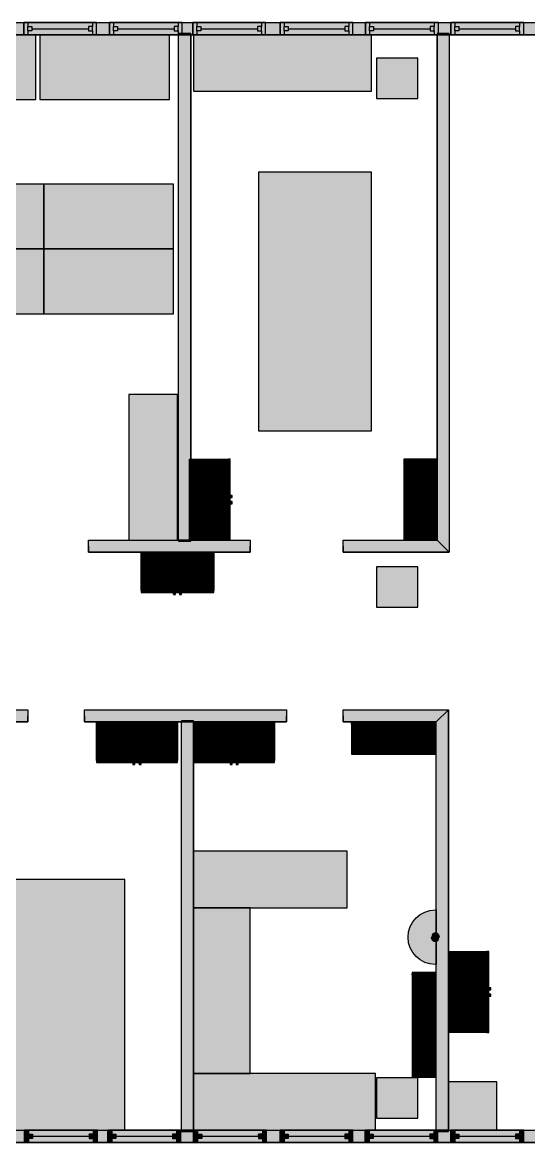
# Model space of a CAD drawing. Extents: x 454 to 49661, y 358 to 15361.
# Drawn here: x 31645 to 37901, y 1505 to 15361 of the extents above; entities that cross this region are included whole.
import ezdxf

# ---------------------------------------------------------------- set-up
doc = ezdxf.new("R2010")
doc.units = 0
doc.header["$LTSCALE"] = 501.19425
doc.header["$MEASUREMENT"] = 0
doc.linetypes.add('DASHED2', pattern=[0.375, 0.25, -0.125])
for name, color, linetype in [('MOUNTABLE', 7, 'CONTINUOUS'), ('OBSTACLE', 7, 'CONTINUOUS'), ('OCCUPIED', 7, 'CONTINUOUS'), ('WALL', 7, 'CONTINUOUS')]:
    doc.layers.add(name, color=color, linetype=linetype)
pattern_1 = [(45, (0, 0), (-2.2352, 2.2352), [])]

msp = doc.modelspace()

# ---------------------------------------------------------------- hatches: boundary and pattern name
at = {"layer": 'MOUNTABLE'}
for points in [[(36531, 14918), (36021, 14918), (36021, 14418), (36531, 14418)], [(36531, 8628), (36021, 8628), (36021, 8128), (36531, 8128)], [(36531, 2308), (36021, 2308), (36021, 1808), (36531, 1808)]]:
    msp.add_hatch(color=251, dxfattribs=at).paths.add_polyline_path(points)
at = {"layer": 'OBSTACLE'}
h = msp.add_hatch(dxfattribs=at)
h.set_pattern_fill('ANSI31', scale=25.4, style=0)
h.set_pattern_definition(pattern_1)
h.paths.add_polyline_path([(33711, 8958), (33711, 9958), (34186, 9958), (34186, 8958)], flags=0)
h.paths.add_polyline_path([(34186, 8958), (34211, 8958), (34211, 9958), (34186, 9958)], flags=0)
h = msp.add_hatch(dxfattribs=at)
h.set_pattern_fill('ANSI31', scale=25.4, style=0)
h.set_pattern_definition(pattern_1)
h.paths.add_polyline_path([(36761, 9958), (36361, 9958), (36361, 8958), (36761, 8958)], flags=0)
h = msp.add_hatch(dxfattribs=at)
h.set_pattern_fill('ANSI31', scale=25.4, style=0)
h.set_pattern_definition(pattern_1)
h.paths.add_polyline_path([(34211, 9408), (34236, 9408), (34236, 9433), (34211, 9433)], flags=0)
h.paths.add_polyline_path([(34211, 9483), (34236, 9483), (34236, 9508), (34211, 9508)], flags=0)
h = msp.add_hatch(dxfattribs=at)
h.set_pattern_fill('ANSI31', scale=25.4, style=0)
h.set_pattern_definition(pattern_1)
h.paths.add_polyline_path([(33111, 8808), (34011, 8808), (34011, 8333), (33111, 8333)], flags=0)
h.paths.add_polyline_path([(33111, 8333), (33111, 8308), (34011, 8308), (34011, 8333)], flags=0)
h = msp.add_hatch(dxfattribs=at)
h.set_pattern_fill('ANSI31', scale=25.4, style=0)
h.set_pattern_definition(pattern_1)
h.paths.add_polyline_path([(33511, 8308), (33511, 8283), (33536, 8283), (33536, 8308)], flags=0)
h.paths.add_polyline_path([(33586, 8308), (33586, 8283), (33611, 8283), (33611, 8308)], flags=0)
h = msp.add_hatch(dxfattribs=at)
h.set_pattern_fill('ANSI31', scale=25.4, style=0)
h.set_pattern_definition(pattern_1)
h.paths.add_polyline_path([(32561, 6708), (33561, 6708), (33561, 6233), (32561, 6233)], flags=0)
h.paths.add_polyline_path([(32561, 6233), (32561, 6208), (33561, 6208), (33561, 6233)], flags=0)
h = msp.add_hatch(dxfattribs=at)
h.set_pattern_fill('ANSI31', scale=25.4, style=0)
h.set_pattern_definition(pattern_1)
h.paths.add_polyline_path([(33761, 6708), (34761, 6708), (34761, 6233), (33761, 6233)], flags=0)
h.paths.add_polyline_path([(33761, 6233), (33761, 6208), (34761, 6208), (34761, 6233)], flags=0)
h = msp.add_hatch(dxfattribs=at)
h.set_pattern_fill('ANSI31', scale=25.4, style=0)
h.set_pattern_definition(pattern_1)
h.paths.add_polyline_path([(35711, 6708), (35711, 6308), (36761, 6308), (36761, 6708)], flags=0)
h = msp.add_hatch(dxfattribs=at)
h.set_pattern_fill('ANSI31', scale=25.4, style=0)
h.set_pattern_definition(pattern_1)
h.paths.add_polyline_path([(33011, 6208), (33011, 6183), (33036, 6183), (33036, 6208)], flags=0)
h.paths.add_polyline_path([(33086, 6208), (33086, 6183), (33111, 6183), (33111, 6208)], flags=0)
h = msp.add_hatch(dxfattribs=at)
h.set_pattern_fill('ANSI31', scale=25.4, style=0)
h.set_pattern_definition(pattern_1)
h.paths.add_polyline_path([(34211, 6208), (34211, 6183), (34236, 6183), (34236, 6208)], flags=0)
h.paths.add_polyline_path([(34286, 6208), (34286, 6183), (34311, 6183), (34311, 6208)], flags=0)
h = msp.add_hatch(dxfattribs=at)
h.set_pattern_fill('ANSI31', scale=25.4, style=0)
h.set_pattern_definition(pattern_1)
h.paths.add_polyline_path([(36911, 2868), (36911, 3868), (37386, 3868), (37386, 2868)], flags=0)
h.paths.add_polyline_path([(37386, 2868), (37411, 2868), (37411, 3868), (37386, 3868)], flags=0)
h = msp.add_hatch(dxfattribs=at)
h.set_pattern_fill('ANSI31', scale=25.4, style=0)
h.set_pattern_definition(pattern_1)
h.paths.add_polyline_path([(36761, 3608), (36461, 3608), (36461, 2316), (36761, 2316)], flags=0)
h = msp.add_hatch(dxfattribs=at)
h.set_pattern_fill('ANSI31', scale=25.4, style=0)
h.set_pattern_definition(pattern_1)
h.paths.add_polyline_path([(37411, 3318), (37436, 3318), (37436, 3343), (37411, 3343)], flags=0)
h.paths.add_polyline_path([(37411, 3393), (37436, 3393), (37436, 3418), (37411, 3418)], flags=0)
h = msp.add_hatch(dxfattribs=at)
h.set_pattern_fill('ANSI31', scale=25.4, style=0)
h.set_pattern_definition(pattern_1)
h.paths.add_polyline_path([(31671, 1508), (31671, 1658), (31721, 1658), (31721, 1608), (31721, 1558), (31721, 1508)], flags=0)
h.paths.add_polyline_path([(32571, 1508), (32571, 1658), (32521, 1658), (32521, 1608), (32521, 1558), (32521, 1508)], flags=0)
h = msp.add_hatch(dxfattribs=at)
h.set_pattern_fill('ANSI31', scale=25.4, style=0)
h.set_pattern_definition(pattern_1)
h.paths.add_polyline_path([(31721, 1608), (31771, 1608), (31771, 1558), (31721, 1558)], flags=0)
h.paths.add_polyline_path([(32521, 1608), (32471, 1608), (32471, 1558), (32521, 1558)], flags=0)
h = msp.add_hatch(dxfattribs=at)
h.set_pattern_fill('ANSI31', scale=25.4, style=0)
h.set_pattern_definition(pattern_1)
h.paths.add_polyline_path([(32701, 1508), (32701, 1658), (32751, 1658), (32751, 1608), (32751, 1558), (32751, 1508)], flags=0)
h.paths.add_polyline_path([(33601, 1508), (33601, 1658), (33551, 1658), (33551, 1608), (33551, 1558), (33551, 1508)], flags=0)
h = msp.add_hatch(dxfattribs=at)
h.set_pattern_fill('ANSI31', scale=25.4, style=0)
h.set_pattern_definition(pattern_1)
h.paths.add_polyline_path([(32751, 1608), (32801, 1608), (32801, 1558), (32751, 1558)], flags=0)
h.paths.add_polyline_path([(33551, 1608), (33501, 1608), (33501, 1558), (33551, 1558)], flags=0)
h = msp.add_hatch(dxfattribs=at)
h.set_pattern_fill('ANSI31', scale=25.4, style=0)
h.set_pattern_definition(pattern_1)
h.paths.add_polyline_path([(33761, 1508), (33761, 1658), (33811, 1658), (33811, 1608), (33811, 1558), (33811, 1508)], flags=0)
h.paths.add_polyline_path([(34661, 1508), (34661, 1658), (34611, 1658), (34611, 1608), (34611, 1558), (34611, 1508)], flags=0)
h = msp.add_hatch(dxfattribs=at)
h.set_pattern_fill('ANSI31', scale=25.4, style=0)
h.set_pattern_definition(pattern_1)
h.paths.add_polyline_path([(33811, 1608), (33861, 1608), (33861, 1558), (33811, 1558)], flags=0)
h.paths.add_polyline_path([(34611, 1608), (34561, 1608), (34561, 1558), (34611, 1558)], flags=0)
h = msp.add_hatch(dxfattribs=at)
h.set_pattern_fill('ANSI31', scale=25.4, style=0)
h.set_pattern_definition(pattern_1)
h.paths.add_polyline_path([(34831, 1508), (34831, 1658), (34881, 1658), (34881, 1608), (34881, 1558), (34881, 1508)], flags=0)
h.paths.add_polyline_path([(35731, 1508), (35731, 1658), (35681, 1658), (35681, 1608), (35681, 1558), (35681, 1508)], flags=0)
h = msp.add_hatch(dxfattribs=at)
h.set_pattern_fill('ANSI31', scale=25.4, style=0)
h.set_pattern_definition(pattern_1)
h.paths.add_polyline_path([(34881, 1608), (34931, 1608), (34931, 1558), (34881, 1558)], flags=0)
h.paths.add_polyline_path([(35681, 1608), (35631, 1608), (35631, 1558), (35681, 1558)], flags=0)
h = msp.add_hatch(dxfattribs=at)
h.set_pattern_fill('ANSI31', scale=25.4, style=0)
h.set_pattern_definition(pattern_1)
h.paths.add_polyline_path([(35881, 1508), (35881, 1658), (35931, 1658), (35931, 1608), (35931, 1558), (35931, 1508)], flags=0)
h.paths.add_polyline_path([(36781, 1508), (36781, 1658), (36731, 1658), (36731, 1608), (36731, 1558), (36731, 1508)], flags=0)
h = msp.add_hatch(dxfattribs=at)
h.set_pattern_fill('ANSI31', scale=25.4, style=0)
h.set_pattern_definition(pattern_1)
h.paths.add_polyline_path([(35931, 1608), (35981, 1608), (35981, 1558), (35931, 1558)], flags=0)
h.paths.add_polyline_path([(36731, 1608), (36681, 1608), (36681, 1558), (36731, 1558)], flags=0)
h = msp.add_hatch(dxfattribs=at)
h.set_pattern_fill('ANSI31', scale=25.4, style=0)
h.set_pattern_definition(pattern_1)
h.paths.add_polyline_path([(36941, 1508), (36941, 1658), (36991, 1658), (36991, 1608), (36991, 1558), (36991, 1508)], flags=0)
h.paths.add_polyline_path([(37841, 1508), (37841, 1658), (37791, 1658), (37791, 1608), (37791, 1558), (37791, 1508)], flags=0)
h = msp.add_hatch(dxfattribs=at)
h.set_pattern_fill('ANSI31', scale=25.4, style=0)
h.set_pattern_definition(pattern_1)
h.paths.add_polyline_path([(36991, 1608), (37041, 1608), (37041, 1558), (36991, 1558)], flags=0)
h.paths.add_polyline_path([(37791, 1608), (37741, 1608), (37741, 1558), (37791, 1558)], flags=0)
at = {"layer": 'OCCUPIED'}
for points in [[(30211, 14408), (31811, 14408), (31811, 15208), (30211, 15208)], [(31861, 14408), (33461, 14408), (33461, 15208), (31861, 15208)], [(33761, 14508), (35961, 14508), (35961, 15208), (33761, 15208)], [(34561, 10308), (35961, 10308), (35961, 13508), (34561, 13508)], [(30311, 12558), (31911, 12558), (31911, 13358), (30311, 13358)], [(31911, 12558), (33511, 12558), (33511, 13358), (31911, 13358)], [(30311, 11758), (31911, 11758), (31911, 12558), (30311, 12558)], [(31911, 11758), (33511, 11758), (33511, 12558), (31911, 12558)], [(32961, 8958), (33561, 8958), (33561, 10758), (32961, 10758)], [(33761, 4408), (35661, 4408), (35661, 5108), (33761, 5108)], [(31411, 1658), (32911, 1658), (32911, 4758), (31411, 4758)], [(33761, 4408), (33761, 2358), (34461, 2358), (34461, 4408)], [(36761, 3708), (36749, 3708, -1), (36749, 4383), (36761, 4383)], [(36799, 4045, -1), (36699, 4045, -1)], [(33761, 1658), (36011, 1658), (36011, 2358), (33761, 2358)], [(36911, 1658), (37511, 1658), (37511, 2258), (36911, 2258)]]:
    msp.add_hatch(color=254, dxfattribs=at).paths.add_polyline_path(points)
at = {"layer": 'WALL'}
for points in [[(23812, 15358), (49661, 15358), (49511, 15208), (23962, 15208)], [(33576, 15208), (33726, 15208), (33726, 15223), (33576, 15223)], [(33576, 8958), (33576, 15208), (33726, 15208), (33726, 8958)], [(36771, 15208), (36921, 15208), (36921, 15223), (36771, 15223)], [(36921, 15208), (36921, 8808), (36771, 8958), (36771, 15208)], [(32461, 8958), (34461, 8958), (34461, 8883), (34461, 8808), (32461, 8808), (32461, 8883)], [(33726, 8958), (33576, 8958), (33576, 8943), (33726, 8943)], [(35611, 8958), (36771, 8958), (36921, 8808), (35611, 8808), (35611, 8883)], [(29211, 6858), (31711, 6858), (31711, 6783), (31711, 6708), (29211, 6708), (29211, 6783)], [(32411, 6858), (34911, 6858), (34911, 6783), (34911, 6708), (32411, 6708), (32411, 6783)], [(35611, 6858), (36911, 6858), (36761, 6708), (35611, 6708), (35611, 6783)], [(36761, 1658), (36761, 6708), (36911, 6858), (36911, 1658)], [(33611, 6708), (33761, 6708), (33761, 6723), (33611, 6723)], [(33611, 1658), (33611, 6708), (33761, 6708), (33761, 1658)], [(23861, 1658), (49511, 1658), (49661, 1508), (23711, 1508)], [(33761, 1658), (33611, 1658), (33611, 1643), (33761, 1643)], [(36911, 1658), (36761, 1658), (36761, 1643), (36911, 1643)]]:
    msp.add_hatch(color=253, dxfattribs=at).paths.add_polyline_path(points)

# ---------------------------------------------------------------- linework, layer by layer
at = {"layer": 'MOUNTABLE', "linetype": 'CONTINUOUS'}
for points in [[(36531, 14918), (36021, 14918), (36021, 14418), (36531, 14418)], [(36531, 8628), (36021, 8628), (36021, 8128), (36531, 8128)], [(36531, 2308), (36021, 2308), (36021, 1808), (36531, 1808)]]:
    msp.add_lwpolyline(points, close=True, dxfattribs=at)
at = {"layer": 'OBSTACLE', "linetype": 'CONTINUOUS'}
for p, q in [((31661, 15208), (31661, 15358)), ((31661, 15358), (31711, 15358)), ((31661, 15208), (31661, 15358)), ((31711, 15358), (31711, 15308)), ((31711, 15258), (31711, 15208)), ((31761, 15283), (32461, 15283)), ((32561, 15358), (32511, 15358)), ((32511, 15358), (32511, 15308)), ((32511, 15258), (32511, 15208)), ((32561, 15208), (32561, 15358)), ((32561, 15208), (32561, 15358)), ((32721, 15208), (32721, 15358)), ((32721, 15358), (32771, 15358)), ((32721, 15208), (32721, 15358)), ((32771, 15358), (32771, 15308)), ((32771, 15258), (32771, 15208)), ((32821, 15283), (33521, 15283)), ((33621, 15358), (33571, 15358)), ((33571, 15358), (33571, 15308)), ((33571, 15258), (33571, 15208)), ((33621, 15208), (33621, 15358)), ((33621, 15208), (33621, 15358)), ((33751, 15208), (33751, 15358)), ((33751, 15358), (33801, 15358)), ((33751, 15208), (33751, 15358)), ((33801, 15358), (33801, 15308)), ((33801, 15258), (33801, 15208)), ((33851, 15283), (34551, 15283)), ((34651, 15358), (34601, 15358)), ((34601, 15358), (34601, 15308)), ((34601, 15258), (34601, 15208)), ((34651, 15208), (34651, 15358)), ((34651, 15208), (34651, 15358)), ((34831, 15208), (34831, 15358)), ((34831, 15358), (34881, 15358)), ((34831, 15208), (34831, 15358)), ((34881, 15358), (34881, 15308)), ((34881, 15258), (34881, 15208)), ((34931, 15283), (35631, 15283)), ((35731, 15358), (35681, 15358)), ((35681, 15358), (35681, 15308)), ((35681, 15258), (35681, 15208)), ((35731, 15208), (35731, 15358)), ((35731, 15208), (35731, 15358)), ((35886, 15208), (35886, 15358)), ((35886, 15358), (35936, 15358)), ((35886, 15208), (35886, 15358)), ((35936, 15358), (35936, 15308)), ((35936, 15258), (35936, 15208)), ((35986, 15283), (36686, 15283)), ((36786, 15358), (36736, 15358)), ((36736, 15358), (36736, 15308)), ((36736, 15258), (36736, 15208)), ((36786, 15208), (36786, 15358)), ((36786, 15208), (36786, 15358)), ((36941, 15208), (36941, 15358)), ((36941, 15358), (36991, 15358)), ((36941, 15208), (36941, 15358)), ((36991, 15358), (36991, 15308)), ((36991, 15258), (36991, 15208)), ((37041, 15283), (37741, 15283)), ((37841, 15358), (37791, 15358)), ((37791, 15358), (37791, 15308)), ((37791, 15258), (37791, 15208)), ((37841, 15208), (37841, 15358)), ((37841, 15208), (37841, 15358)), ((31711, 15208), (31661, 15208)), ((32511, 15208), (32561, 15208)), ((32771, 15208), (32721, 15208)), ((33571, 15208), (33621, 15208)), ((33801, 15208), (33751, 15208)), ((34601, 15208), (34651, 15208)), ((34881, 15208), (34831, 15208)), ((35681, 15208), (35731, 15208)), ((35936, 15208), (35886, 15208)), ((36736, 15208), (36786, 15208)), ((36991, 15208), (36941, 15208)), ((37791, 15208), (37841, 15208)), ((34186, 9458), (34211, 9458)), ((33561, 8333), (33561, 8308)), ((33061, 6233), (33061, 6208)), ((34261, 6233), (34261, 6208)), ((37386, 3368), (37411, 3368)), ((31671, 1508), (31671, 1658)), ((31671, 1658), (31721, 1658)), ((31671, 1508), (31671, 1658)), ((31721, 1658), (31721, 1608)), ((31721, 1558), (31721, 1508)), ((31771, 1583), (32471, 1583)), ((32571, 1658), (32521, 1658)), ((32521, 1658), (32521, 1608)), ((32521, 1558), (32521, 1508)), ((32571, 1508), (32571, 1658)), ((32571, 1508), (32571, 1658)), ((32701, 1508), (32701, 1658)), ((32701, 1658), (32751, 1658)), ((32701, 1508), (32701, 1658)), ((32751, 1658), (32751, 1608)), ((32751, 1558), (32751, 1508)), ((32801, 1583), (33501, 1583)), ((33601, 1658), (33551, 1658)), ((33551, 1658), (33551, 1608)), ((33551, 1558), (33551, 1508)), ((33601, 1508), (33601, 1658)), ((33601, 1508), (33601, 1658)), ((33761, 1508), (33761, 1658)), ((33761, 1658), (33811, 1658)), ((33761, 1508), (33761, 1658)), ((33811, 1658), (33811, 1608)), ((33811, 1558), (33811, 1508)), ((33861, 1583), (34561, 1583)), ((34661, 1658), (34611, 1658)), ((34611, 1658), (34611, 1608)), ((34611, 1558), (34611, 1508)), ((34661, 1508), (34661, 1658)), ((34661, 1508), (34661, 1658)), ((34831, 1508), (34831, 1658)), ((34831, 1658), (34881, 1658)), ((34831, 1508), (34831, 1658)), ((34881, 1658), (34881, 1608)), ((34881, 1558), (34881, 1508)), ((34931, 1583), (35631, 1583)), ((35731, 1658), (35681, 1658)), ((35681, 1658), (35681, 1608)), ((35681, 1558), (35681, 1508)), ((35731, 1508), (35731, 1658)), ((35731, 1508), (35731, 1658)), ((35881, 1508), (35881, 1658)), ((35881, 1658), (35931, 1658)), ((35881, 1508), (35881, 1658)), ((35931, 1658), (35931, 1608)), ((35931, 1558), (35931, 1508)), ((35981, 1583), (36681, 1583)), ((36781, 1658), (36731, 1658)), ((36731, 1658), (36731, 1608)), ((36731, 1558), (36731, 1508)), ((36781, 1508), (36781, 1658)), ((36781, 1508), (36781, 1658)), ((36941, 1508), (36941, 1658)), ((36941, 1658), (36991, 1658)), ((36941, 1508), (36941, 1658)), ((36991, 1658), (36991, 1608)), ((36991, 1558), (36991, 1508)), ((37041, 1583), (37741, 1583)), ((37841, 1658), (37791, 1658)), ((37791, 1658), (37791, 1608)), ((37791, 1558), (37791, 1508)), ((37841, 1508), (37841, 1658)), ((37841, 1508), (37841, 1658)), ((31721, 1508), (31671, 1508)), ((32521, 1508), (32571, 1508)), ((32751, 1508), (32701, 1508)), ((33551, 1508), (33601, 1508)), ((33811, 1508), (33761, 1508)), ((34611, 1508), (34661, 1508)), ((34881, 1508), (34831, 1508)), ((35681, 1508), (35731, 1508)), ((35931, 1508), (35881, 1508)), ((36731, 1508), (36781, 1508)), ((36991, 1508), (36941, 1508)), ((37791, 1508), (37841, 1508))]:
    msp.add_line(p, q, dxfattribs=at)
for points in [[(31661, 15205), (32561, 15205), (32561, 15361), (31661, 15361)], [(31711, 15308), (31761, 15308), (31761, 15258), (31711, 15258)], [(32511, 15308), (32461, 15308), (32461, 15258), (32511, 15258)], [(32721, 15205), (33621, 15205), (33621, 15361), (32721, 15361)], [(32771, 15308), (32821, 15308), (32821, 15258), (32771, 15258)], [(33571, 15308), (33521, 15308), (33521, 15258), (33571, 15258)], [(33751, 15205), (34651, 15205), (34651, 15361), (33751, 15361)], [(33801, 15308), (33851, 15308), (33851, 15258), (33801, 15258)], [(34601, 15308), (34551, 15308), (34551, 15258), (34601, 15258)], [(34831, 15205), (35731, 15205), (35731, 15361), (34831, 15361)], [(34881, 15308), (34931, 15308), (34931, 15258), (34881, 15258)], [(35681, 15308), (35631, 15308), (35631, 15258), (35681, 15258)], [(35886, 15205), (36786, 15205), (36786, 15361), (35886, 15361)], [(35936, 15308), (35986, 15308), (35986, 15258), (35936, 15258)], [(36736, 15308), (36686, 15308), (36686, 15258), (36736, 15258)], [(36941, 15205), (37841, 15205), (37841, 15361), (36941, 15361)], [(36991, 15308), (37041, 15308), (37041, 15258), (36991, 15258)], [(37791, 15308), (37741, 15308), (37741, 15258), (37791, 15258)], [(33711, 8958), (33711, 9958), (34186, 9958), (34186, 8958)], [(34186, 8958), (34211, 8958), (34211, 9958), (34186, 9958)], [(36761, 9958), (36361, 9958), (36361, 8958), (36761, 8958)], [(34211, 9483), (34236, 9483), (34236, 9508), (34211, 9508)], [(34211, 9408), (34236, 9408), (34236, 9433), (34211, 9433)], [(33111, 8808), (34011, 8808), (34011, 8333), (33111, 8333)], [(33111, 8333), (33111, 8308), (34011, 8308), (34011, 8333)], [(33511, 8308), (33511, 8283), (33536, 8283), (33536, 8308)], [(33586, 8308), (33586, 8283), (33611, 8283), (33611, 8308)], [(32561, 6708), (33561, 6708), (33561, 6233), (32561, 6233)], [(33761, 6708), (34761, 6708), (34761, 6233), (33761, 6233)], [(35711, 6708), (35711, 6308), (36761, 6308), (36761, 6708)], [(32561, 6233), (32561, 6208), (33561, 6208), (33561, 6233)], [(33011, 6208), (33011, 6183), (33036, 6183), (33036, 6208)], [(33086, 6208), (33086, 6183), (33111, 6183), (33111, 6208)], [(33761, 6233), (33761, 6208), (34761, 6208), (34761, 6233)], [(34211, 6208), (34211, 6183), (34236, 6183), (34236, 6208)], [(34286, 6208), (34286, 6183), (34311, 6183), (34311, 6208)], [(36911, 2868), (36911, 3868), (37386, 3868), (37386, 2868)], [(37386, 2868), (37411, 2868), (37411, 3868), (37386, 3868)], [(36761, 3608), (36461, 3608), (36461, 2316), (36761, 2316)], [(37411, 3393), (37436, 3393), (37436, 3418), (37411, 3418)], [(37411, 3318), (37436, 3318), (37436, 3343), (37411, 3343)], [(31671, 1505), (32571, 1505), (32571, 1661), (31671, 1661)], [(31721, 1608), (31771, 1608), (31771, 1558), (31721, 1558)], [(32521, 1608), (32471, 1608), (32471, 1558), (32521, 1558)], [(32701, 1505), (33601, 1505), (33601, 1661), (32701, 1661)], [(32751, 1608), (32801, 1608), (32801, 1558), (32751, 1558)], [(33551, 1608), (33501, 1608), (33501, 1558), (33551, 1558)], [(33761, 1505), (34661, 1505), (34661, 1661), (33761, 1661)], [(33811, 1608), (33861, 1608), (33861, 1558), (33811, 1558)], [(34611, 1608), (34561, 1608), (34561, 1558), (34611, 1558)], [(34831, 1505), (35731, 1505), (35731, 1661), (34831, 1661)], [(34881, 1608), (34931, 1608), (34931, 1558), (34881, 1558)], [(35681, 1608), (35631, 1608), (35631, 1558), (35681, 1558)], [(35881, 1505), (36781, 1505), (36781, 1661), (35881, 1661)], [(35931, 1608), (35981, 1608), (35981, 1558), (35931, 1558)], [(36731, 1608), (36681, 1608), (36681, 1558), (36731, 1558)], [(36941, 1505), (37841, 1505), (37841, 1661), (36941, 1661)], [(36991, 1608), (37041, 1608), (37041, 1558), (36991, 1558)], [(37791, 1608), (37741, 1608), (37741, 1558), (37791, 1558)]]:
    msp.add_lwpolyline(points, close=True, dxfattribs=at)
for points in [[(36361, 9933), (36736, 9933), (36736, 8983), (36361, 8983)], [(35736, 6308), (35736, 6683), (36736, 6683), (36736, 6308)], [(36461, 3583), (36736, 3583), (36736, 2341), (36461, 2341)]]:
    msp.add_lwpolyline(points, dxfattribs=at)
at = {"layer": 'OCCUPIED', "linetype": 'CONTINUOUS'}
for points in [[(30211, 14408), (31811, 14408), (31811, 15208), (30211, 15208)], [(31861, 14408), (33461, 14408), (33461, 15208), (31861, 15208)], [(33761, 14508), (35961, 14508), (35961, 15208), (33761, 15208)], [(34561, 10308), (35961, 10308), (35961, 13508), (34561, 13508)], [(30311, 12558), (31911, 12558), (31911, 13358), (30311, 13358)], [(31911, 12558), (33511, 12558), (33511, 13358), (31911, 13358)], [(30311, 11758), (31911, 11758), (31911, 12558), (30311, 12558)], [(31911, 11758), (33511, 11758), (33511, 12558), (31911, 12558)], [(32961, 8958), (33561, 8958), (33561, 10758), (32961, 10758)], [(33761, 4408), (35661, 4408), (35661, 5108), (33761, 5108)], [(31411, 1658), (32911, 1658), (32911, 4758), (31411, 4758)], [(33761, 4408), (33761, 2358), (34461, 2358), (34461, 4408)], [(33761, 1658), (36011, 1658), (36011, 2358), (33761, 2358)], [(36911, 1658), (37511, 1658), (37511, 2258), (36911, 2258)]]:
    msp.add_lwpolyline(points, close=True, dxfattribs=at)
msp.add_lwpolyline([(36761, 3708), (36749, 3708, -1), (36749, 4383), (36761, 4383)], format="xyb", close=True, dxfattribs=at)
at = {"layer": 'OCCUPIED', "linetype": 'DASHED2'}
msp.add_lwpolyline([(36799, 4045, -1), (36699, 4045, -1)], format="xyb", close=True, dxfattribs=at)
at = {"layer": 'WALL', "linetype": 'CONTINUOUS'}
for p, q in [((23812, 15358), (49661, 15358)), ((23962, 15208), (49511, 15208)), ((33576, 8958), (33576, 15208)), ((33726, 8958), (33726, 15208)), ((36771, 15208), (36771, 8958)), ((36921, 15208), (36921, 8808)), ((36911, 1658), (36911, 6858)), ((33611, 1658), (33611, 6708)), ((33761, 1658), (33761, 6708)), ((36761, 1658), (36761, 6708)), ((23861, 1658), (49511, 1658)), ((23711, 1508), (49661, 1508))]:
    msp.add_line(p, q, dxfattribs=at)
for points in [[(23812, 15358), (49661, 15358), (49511, 15208), (23962, 15208)], [(33576, 15208), (33726, 15208), (33726, 15223), (33576, 15223)], [(33576, 8958), (33576, 15208), (33726, 15208), (33726, 8958)], [(36771, 15208), (36921, 15208), (36921, 15223), (36771, 15223)], [(36921, 15208), (36921, 8808), (36771, 8958), (36771, 15208)], [(32461, 8958), (34461, 8958), (34461, 8883), (34461, 8808), (32461, 8808), (32461, 8883)], [(33726, 8958), (33576, 8958), (33576, 8943), (33726, 8943)], [(35611, 8958), (36771, 8958), (36921, 8808), (35611, 8808), (35611, 8883)], [(29211, 6858), (31711, 6858), (31711, 6783), (31711, 6708), (29211, 6708), (29211, 6783)], [(32411, 6858), (34911, 6858), (34911, 6783), (34911, 6708), (32411, 6708), (32411, 6783)], [(35611, 6858), (36911, 6858), (36761, 6708), (35611, 6708), (35611, 6783)], [(36761, 1658), (36761, 6708), (36911, 6858), (36911, 1658)], [(33611, 6708), (33761, 6708), (33761, 6723), (33611, 6723)], [(33611, 1658), (33611, 6708), (33761, 6708), (33761, 1658)], [(23861, 1658), (49511, 1658), (49661, 1508), (23711, 1508)], [(33761, 1658), (33611, 1658), (33611, 1643), (33761, 1643)], [(36911, 1658), (36761, 1658), (36761, 1643), (36911, 1643)]]:
    msp.add_lwpolyline(points, close=True, dxfattribs=at)
for points in [[(32461, 8883), (32461, 8958), (34461, 8958), (34461, 8883)], [(32461, 8883), (32461, 8808), (34461, 8808), (34461, 8883)], [(35611, 8883), (35611, 8958), (36771, 8958)], [(35611, 8883), (35611, 8808), (36921, 8808)], [(29211, 6783), (29211, 6858), (31711, 6858), (31711, 6783)], [(32411, 6783), (32411, 6858), (34911, 6858), (34911, 6783)], [(35611, 6783), (35611, 6858), (36911, 6858)], [(29211, 6783), (29211, 6708), (31711, 6708), (31711, 6783)], [(32411, 6783), (32411, 6708), (34911, 6708), (34911, 6783)], [(35611, 6783), (35611, 6708), (36761, 6708)]]:
    msp.add_lwpolyline(points, dxfattribs=at)

doc.saveas('drawing.dxf')
